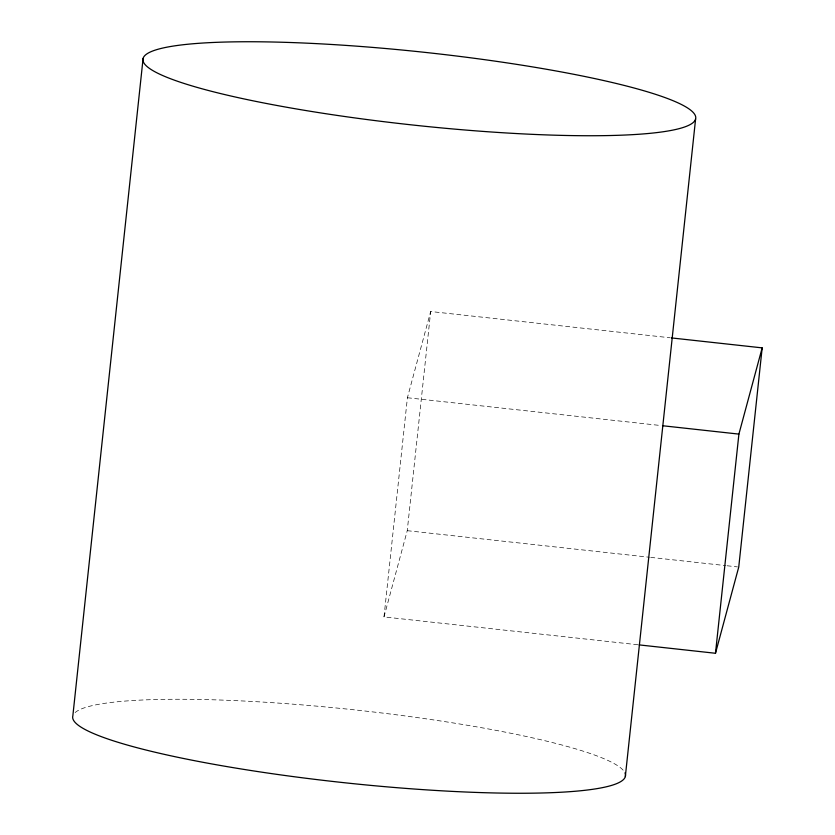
<?xml version="1.0" encoding="UTF-8"?>
<svg xmlns="http://www.w3.org/2000/svg" width="835" height="835" viewBox="0 0 835 835"><rect width="100%" height="100%" fill="white"/><g stroke="black" fill="none" stroke-linecap="round" stroke-linejoin="round"><path stroke-width="0.63" stroke-dasharray="4.17 3.13" d="M637.783 644.756L383.985 616.919L407.407 397.742L430.672 311.518L670.234 337.789M383.985 616.919L407.25 530.684L430.672 311.518M407.407 397.742L661.205 425.579M407.25 530.684L649.4 557.248M650.695 557.383L725.792 565.629M727.087 565.765L737.451 566.902M75.108 712.589A277.961 36.761 6.1 0 1 355.386 709.959A277.961 36.761 6.1 0 1 624.444 771.926"/><path stroke-width="1.25" d="M143.098 58.45L72.833 715.96A277.961 36.761 6.1 0 0 352.954 783.627A277.961 36.761 6.1 0 0 624.956 772.886M625.332 776.55L695.597 119.04A277.961 36.761 6.1 0 0 289.62 42.481A277.961 36.761 6.1 0 0 272.826 104.709A277.961 36.761 6.1 0 0 695.597 119.04M639.078 644.891L715.48 653.273L738.902 434.106L762.167 347.871L671.528 337.935M762.167 347.871L738.745 567.048L715.48 653.273M662.499 425.725L738.902 434.106"/></g></svg>
